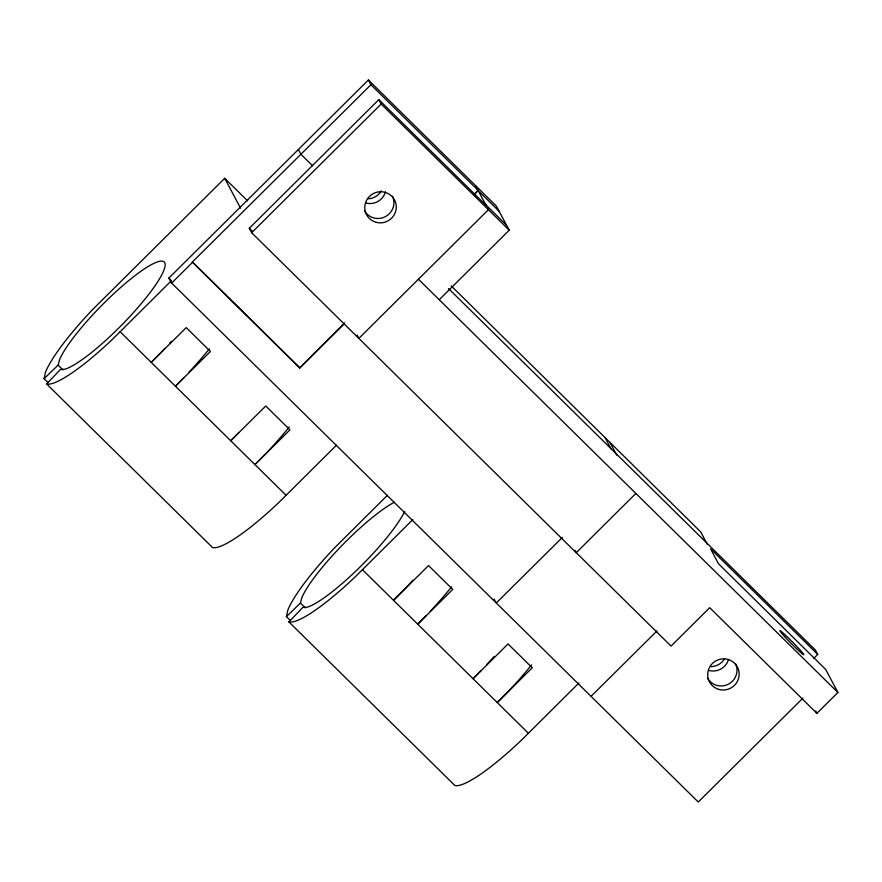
<?xml version="1.0" encoding="UTF-8"?>
<svg xmlns="http://www.w3.org/2000/svg" width="882" height="882" viewBox="0 0 882 882"><rect width="100%" height="100%" fill="white"/><g stroke="black" fill="none" stroke-linecap="round" stroke-linejoin="round"><path stroke-width="1.32" d="M48.003 382.49L44.1 378.643L45.5 372.204A94.87 17.684 -45.4 0 1 91.904 310.288L224.712 178.307L247.599 200.875M290.31 620.454L286.407 616.606L287.808 610.168A94.87 17.684 -45.4 0 1 334.201 548.24L387.396 495.298M44.1 378.643L58.113 365.148L59.634 359.448A75.102 14.002 -45.4 0 1 138.254 273.177A75.102 14.002 -45.4 0 1 149.477 293.397A75.102 14.002 -45.4 0 1 65.047 369.205L60.428 369.514L46.603 383.979A94.87 17.684 -45.4 0 0 113.602 338.214L171.373 280.741M286.407 616.606L300.42 603.101L301.942 597.401A75.102 14.002 -45.4 0 1 341.775 545.682A75.102 14.002 -45.4 0 1 394.397 502.222M412.809 519.608L355.909 576.178A94.87 17.684 -45.4 0 1 288.899 621.931L302.735 607.466L307.355 607.158A75.102 14.002 -45.4 0 0 359.316 567.699A75.102 14.002 -45.4 0 0 404.75 511.384M336.461 445.212L279.561 501.781A94.87 17.684 -45.4 0 1 212.551 547.546L46.481 383.824M578.967 682.966L521.868 739.744A94.87 17.684 -45.4 0 1 454.858 785.498L288.778 621.777M802.874 698.158L698.257 802.014L171.637 283.078L168.848 278.084L368.4 79.986L496.312 206.057L509.223 230.191L439.247 299.726M343.98 324.091L299.759 367.97L192.375 261.987L370.914 84.749L368.4 79.986M171.637 283.078L192.552 262.318M635.768 493.556L576.222 552.727L251.657 232.727L249.308 228.273L378.819 99.644L486.004 205.297L488.43 209.695L358.831 338.423L357.1 335.05M251.657 232.727L381.156 104.065L378.819 99.644M474.218 194.261L478.11 190.402L475.574 185.617M299.759 367.97L344.763 322.801M474.395 194.602L478.11 190.402L370.914 84.749M562.374 537.414L496.323 602.946L494.03 599.021M591.061 696.339L657.057 630.873M813.821 658.336L817.735 654.444L815.387 650.034L448.53 288.568M576.277 552.705L671.048 646.087L709.701 607.687L816.897 713.34L837.9 692.491L825.651 669.394L718.466 563.741L710.539 548.791L817.735 654.444M365.743 202.915L366.096 203.069A15.81 15.512 -27.9 0 0 385.445 191.879M499.036 211.184L478.287 190.744L486.004 205.297M485.64 204.624L506.444 225.119M381.156 104.065L509.223 230.191M451.176 285.856L700.628 531.813L707.364 544.492M312.592 165.772L300.905 154.251L298.381 149.488M418.432 279.241L837.9 692.491M249.308 228.273L252.241 231.15M192.375 261.987L299.571 367.629M362.403 569.651L528.362 733.218M120.095 331.698L286.055 495.265M300.42 603.101L305.304 607.907M58.113 365.148L62.997 369.955M168.848 278.084L170.799 280.002M609.991 442.433L616.727 455.112M605.03 437.549L611.171 449.081M815.63 710.958L816.897 713.34M224.712 178.307L240.577 208.229M574.976 550.335L576.222 552.727M735.588 663.683A15.81 15.512 -27.9 0 1 728.466 684.145A15.81 15.512 -27.9 0 1 707.596 678.324M728.532 659.339A15.81 15.512 -27.9 0 1 709.183 670.541M412.787 580.301A94.87 17.684 -45.4 0 1 404.485 589.286L393.515 600.322L428.531 565.571L452.731 589.419L417.715 624.169A94.947 17.706 -45.4 0 0 425.852 615.923M171.384 341.345A94.87 17.684 -45.4 0 1 169.576 343.352M164.978 348.357A94.87 17.684 -45.4 0 1 162.178 351.334L151.208 362.359L186.223 327.608L210.423 351.466L175.419 386.217A94.947 17.706 -45.4 0 0 183.544 377.959M381.333 190.887A15.81 15.512 -27.9 0 1 367.651 198.803M392.49 196.179A15.81 15.512 -28.2 0 1 385.368 216.652A15.81 15.512 -28.2 0 1 364.498 210.831M238.857 432.489A94.947 17.706 -45.4 0 1 230.731 440.735L265.747 405.985L289.946 429.843L254.931 464.594L265.901 453.568A94.87 17.684 -45.4 0 0 289.241 426.954M209.266 348.941A94.947 17.706 -45.4 0 1 188.825 372.38M531.548 664.907A94.87 17.684 -45.4 0 1 508.208 691.521L497.239 702.546L532.254 667.795L508.043 643.937L473.039 678.699A94.947 17.706 -45.4 0 0 481.164 670.441M494.096 656.473A94.947 17.706 -45.4 0 1 486.456 664.863M451.562 586.894A94.947 17.706 -45.4 0 1 430.262 611.27M724.596 658.7A15.81 15.512 -27.9 0 1 710.914 666.616M719.238 689.515A15.81 15.512 -27.9 0 0 738.642 670.254A15.81 15.512 -27.9 0 0 712.347 663.529A15.81 15.512 -27.9 0 0 719.238 689.515M376.36 222.385A15.81 15.512 -28.2 0 0 395.764 203.125A15.81 15.512 -28.2 0 0 369.47 196.399A15.81 15.512 -28.2 0 0 376.36 222.385M784.66 636.606A16.802 0.959 45.2 0 0 803.645 654.698A16.802 0.959 45.2 0 0 787.372 636.969A16.802 0.959 45.2 0 0 784.66 636.606"/></g></svg>
